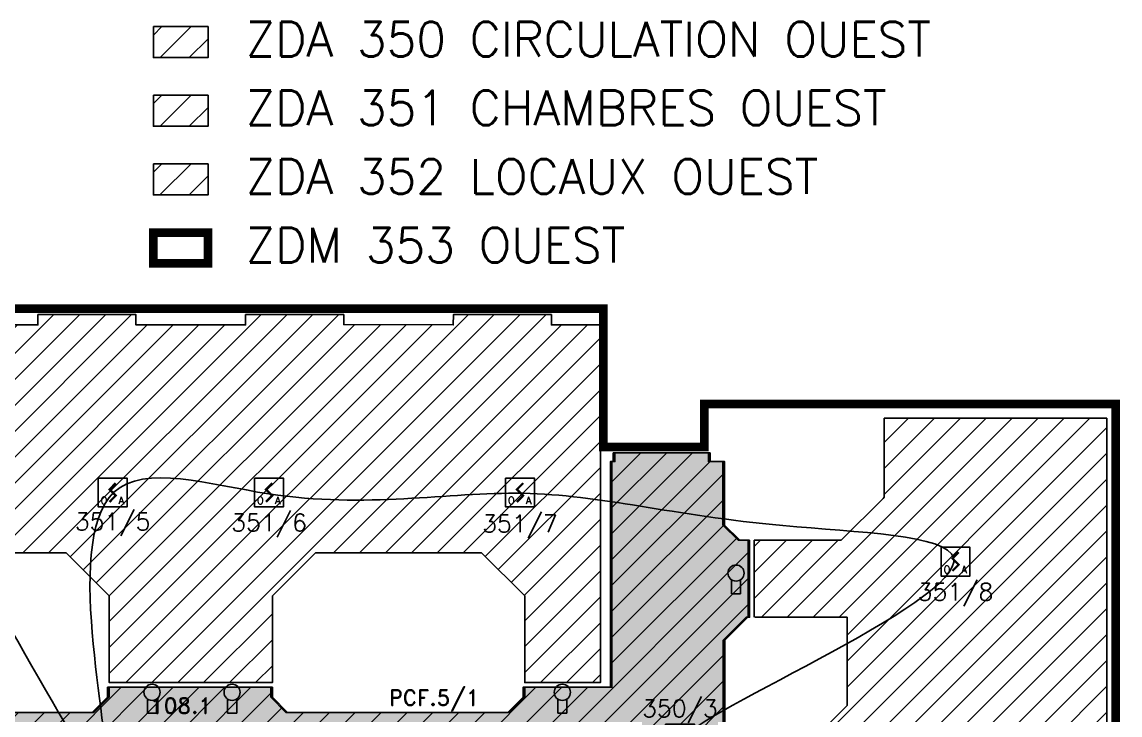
# Model space of a CAD drawing. Header units: millimetres. Extents: x 122.9 to 199.4, y 0.7 to 81.4.
# Drawn here: x 142.69 to 161.72, y 69.39 to 81.41 of the extents above; entities that cross this region are included whole.
import ezdxf
from ezdxf.enums import TextEntityAlignment as Align

# ---------------------------------------------------------------- set-up
doc = ezdxf.new("R2010")
doc.units = ezdxf.units.MM
for name, color, linetype in [('ATEIS MISE EN SECURITE', 7, 'Continuous'), ('ATEIS ZONES MES', 7, 'Continuous'), ('JCC-ADRESSAGE', 6, 'Continuous'), ('JCC-FILERIE SDI', 6, 'Continuous'), ('JCC-INDICATEUR ACTION', 1, 'Continuous'), ('JCC-LOCAUX', 4, 'Continuous'), ('JCC-OPTIQUE_A', 1, 'Continuous'), ('JCC-ZONING ZDA-ZDM', 5, 'Continuous')]:
    doc.layers.add(name, color=color, linetype=linetype)
doc.styles.add('HELVL', font='ROMAND.SHX')
doc.styles.add('LOCAUX', font='romans.shx', dxfattribs={"width": 0.75})
doc.styles.get("Standard").update_dxf_attribs({"font": 'romans.shx'})
doc.styles.add('TEXTE', font='romans.shx')
pattern_1 = [(45, (130.7682, 5.9324), (-0.2245064, 0.2245064), [])]

# ---------------------------------------------------------------- blocks, each defined once
blk = doc.blocks.new('optique_a')
at = {"layer": 'JCC-OPTIQUE_A', "color": 0}
blk.add_lwpolyline([(-2.5, 2.5), (2.5, 2.5), (2.5, -2.5), (-2.5, -2.5)], close=True, dxfattribs=at)
at = {"layer": 'JCC-OPTIQUE_A', "color": 0, "const_width": 0.385}
blk.add_lwpolyline([(0.54, 1.63), (-0.54, 0.54), (0.54, -0.54), (-0.54, -1.63)], dxfattribs=at)
at = {"layer": 'JCC-ADRESSAGE', "style": 'TEXTE'}
blk.add_attdef('ADRESSE', text='', height=3, dxfattribs=at).set_placement((0, 5), align=Align.MIDDLE)
at = {"layer": 'JCC-LOCAUX', "style": 'LOCAUX', "width": 0.85, "flags": 8}
for p in [(0, 13.75), (0, 11.25), (0, 8.75)]:
    blk.add_attdef('PIECE', text='', height=1.75, dxfattribs=at).set_placement(p, align=Align.MIDDLE)
at = {"layer": 'JCC-OPTIQUE_A', "color": 0}
for s, p in [('O', (-1.5, -2)), ('A', (1.5, -2))]:
    blk.add_text(s, height=1.25, dxfattribs=at).set_placement(p, align=Align.CENTER)
blk = doc.blocks.new('indicateur action')
at = {"layer": 'JCC-INDICATEUR ACTION'}
blk.add_hatch(color=0, dxfattribs=at).paths.add_polyline_path([(0.8, -0.05, -0.315344), (-0.8, -0.05), (-0.8, -2.5), (0.8, -2.5)])
at = {"layer": 'JCC-INDICATEUR ACTION', "color": 0}
for p, q in [((-0.8, -0.05), (-0.8, -2.5)), ((0.8, -0.05), (0.8, -2.5)), ((0.8, -2.5), (-0.8, -2.5))]:
    blk.add_line(p, q, dxfattribs=at)
blk.add_circle((0, 1.1), 1.4, dxfattribs=at)
at = {"layer": 'JCC-ADRESSAGE', "style": 'TEXTE'}
blk.add_attdef('ADRESSE', text='', height=3, dxfattribs=at).set_placement((0, 5), align=Align.MIDDLE)
at = {"layer": 'JCC-LOCAUX', "lineweight": 0, "style": 'LOCAUX', "width": 0.75, "flags": 8}
for p in [(0, 13.75), (0, 11.25), (0, 8.75)]:
    blk.add_attdef('PIECE', text='', height=1.75, dxfattribs=at).set_placement(p, align=Align.MIDDLE)

msp = doc.modelspace()

# ---------------------------------------------------------------- hatches: boundary and pattern name
at = {"layer": 'ATEIS ZONES MES'}
h = msp.add_hatch(dxfattribs=at)
h.set_pattern_fill('DOTS', color=5, scale=0.1, style=0)
h.set_pattern_definition([(0, (186.90556, 5.93238), (0.079375, 0.15875), [0, -0.15875])])
edge = h.paths.add_edge_path()
edge.add_line((155.276, 72.416), (155.276, 71.082))
edge.add_line((155.276, 71.082), (155.245, 71.082))
edge.add_line((155.245, 71.082), (154.845, 70.682))
edge.add_line((154.845, 70.682), (154.845, 70.213))
edge.add_line((154.845, 70.213), (154.845, 69.152))
edge.add_line((154.845, 69.152), (155.197, 68.8))
edge.add_line((155.197, 68.8), (155.295, 68.8))
edge.add_line((155.295, 68.8), (155.295, 66.065))
edge.add_line((155.295, 66.065), (155.197, 66.065))
edge.add_line((155.197, 66.065), (154.834, 65.707))
edge.add_line((154.834, 65.707), (154.839, 64.563))
edge.add_line((154.839, 64.563), (154.839, 62.033))
edge.add_line((154.839, 62.033), (155.289, 61.583))
edge.add_line((155.289, 61.583), (155.289, 58.963))
edge.add_line((155.289, 58.963), (154.839, 58.513))
edge.add_line((154.839, 58.513), (154.839, 55.102))
edge.add_line((154.839, 55.102), (155.289, 54.652))
edge.add_line((155.289, 54.652), (155.289, 53.432))
edge.add_line((155.289, 53.432), (149.539, 53.432))
edge.add_line((149.539, 53.432), (149.539, 54.982))
edge.add_line((149.539, 54.982), (153.039, 54.982))
edge.add_line((153.039, 54.982), (153.04, 57.7))
edge.add_line((153.04, 57.7), (153.039, 60.395))
edge.add_line((153.039, 60.395), (153.04, 67.682))
edge.add_line((153.04, 67.682), (145.09, 67.682))
edge.add_line((145.09, 67.682), (145.09, 60.582))
edge.add_line((145.09, 60.582), (145.09, 58.367))
edge.add_line((145.09, 58.367), (144.804, 58.367))
edge.add_line((144.804, 58.367), (143.172, 58.367))
edge.add_line((143.172, 58.367), (143.14, 58.367))
edge.add_line((143.14, 58.367), (143.09, 58.367))
edge.add_line((143.09, 58.367), (143.09, 58.513))
edge.add_line((143.09, 58.513), (142.64, 58.962))
edge.add_line((142.64, 58.962), (142.64, 61.502))
edge.add_line((142.64, 61.502), (143.09, 61.952))
edge.add_line((143.09, 61.952), (143.09, 65.613))
edge.add_line((143.09, 65.613), (142.64, 66.063))
edge.add_line((142.64, 66.063), (142.64, 67.482))
edge.add_line((142.64, 67.482), (139.24, 67.482))
edge.add_line((139.24, 67.482), (139.24, 67.532))
edge.add_line((139.24, 67.532), (139.09, 67.532))
edge.add_line((139.09, 67.532), (139.09, 69.182))
edge.add_line((139.09, 69.182), (139.24, 69.182))
edge.add_line((139.24, 69.182), (139.24, 69.432))
edge.add_line((139.24, 69.432), (140.341, 69.432))
edge.add_line((140.341, 69.432), (140.606, 69.698))
edge.add_line((140.606, 69.698), (140.606, 69.869))
edge.add_line((140.606, 69.869), (141.94, 69.869))
edge.add_line((141.94, 69.869), (141.94, 69.832))
edge.add_line((141.94, 69.832), (142.34, 69.432))
edge.add_line((142.34, 69.432), (143.911, 69.432))
edge.add_line((143.911, 69.432), (144.176, 69.698))
edge.add_line((144.176, 69.698), (144.176, 69.868))
edge.add_line((144.176, 69.868), (147.003, 69.868))
edge.add_line((147.003, 69.868), (147.003, 69.698))
edge.add_line((147.003, 69.698), (147.268, 69.432))
edge.add_line((147.268, 69.432), (151.111, 69.432))
edge.add_line((151.111, 69.432), (151.376, 69.698))
edge.add_line((151.376, 69.698), (151.376, 69.868))
edge.add_line((151.376, 69.868), (152.89, 69.868))
edge.add_line((152.89, 69.868), (152.89, 73.782))
edge.add_line((152.89, 73.782), (152.94, 73.782))
edge.add_line((152.94, 73.782), (152.94, 73.932))
edge.add_line((152.94, 73.932), (154.59, 73.932))
edge.add_line((154.59, 73.932), (154.59, 73.782))
edge.add_line((154.59, 73.782), (154.84, 73.782))
edge.add_line((154.84, 73.782), (154.84, 72.681))
edge.add_line((154.84, 72.681), (155.105, 72.416))
edge.add_line((155.105, 72.416), (155.276, 72.416))
at = {"layer": 'JCC-ZONING ZDA-ZDM'}
h = msp.add_hatch(dxfattribs=at)
h.set_pattern_fill('ANSI31', color=6, scale=0.1125, style=0)
h.set_pattern_definition([(45, (95.85102, -20.47545), (-0.2525697, 0.2525697), [])])
h.paths.add_polyline_path([(144.971, 81.325), (145.917, 81.325), (145.917, 80.788), (144.971, 80.788)])
h = msp.add_hatch(dxfattribs=at)
h.set_pattern_fill('ANSI31', color=256, scale=0.1125, style=0)
h.set_pattern_definition([(45, (95.85102, -21.66573), (-0.2525697, 0.2525697), [])])
h.paths.add_polyline_path([(144.971, 80.135), (145.917, 80.135), (145.917, 79.598), (144.971, 79.598)])
h = msp.add_hatch(dxfattribs=at)
h.set_pattern_fill('ANSI31', color=1, scale=0.1125, style=0)
h.set_pattern_definition([(45, (95.85102, -22.856), (-0.2525697, 0.2525697), [])])
h.paths.add_polyline_path([(144.971, 78.945), (145.917, 78.945), (145.917, 78.407), (144.971, 78.407)])
h = msp.add_hatch(dxfattribs=at)
h.set_pattern_fill('ANSI31', color=256, scale=0.1, style=0)
h.set_pattern_definition(pattern_1)
edge = h.paths.add_edge_path()
edge.add_line((138.518, 76.152), (139.368, 76.152))
edge.add_line((139.368, 76.152), (139.368, 76.332))
edge.add_line((139.368, 76.332), (141.068, 76.332))
edge.add_line((141.068, 76.332), (141.068, 76.152))
edge.add_line((141.068, 76.152), (142.969, 76.152))
edge.add_line((142.969, 76.152), (142.969, 76.332))
edge.add_line((142.969, 76.332), (144.668, 76.332))
edge.add_line((144.668, 76.332), (144.668, 76.152))
edge.add_line((144.668, 76.152), (146.568, 76.152))
edge.add_line((146.568, 76.152), (146.568, 76.332))
edge.add_line((146.568, 76.332), (148.218, 76.332))
edge.add_line((148.218, 76.332), (148.268, 76.332))
edge.add_line((148.268, 76.332), (148.268, 76.156))
edge.add_line((148.268, 76.156), (150.168, 76.152))
edge.add_line((150.168, 76.152), (150.169, 76.332))
edge.add_line((150.169, 76.332), (151.868, 76.332))
edge.add_line((151.868, 76.332), (151.868, 76.152))
edge.add_line((151.868, 76.152), (152.718, 76.152))
edge.add_line((152.718, 76.152), (152.718, 69.949))
edge.add_line((152.718, 69.949), (151.405, 69.948))
edge.add_line((151.405, 69.948), (151.405, 71.452))
edge.add_line((151.405, 71.452), (150.656, 72.201))
edge.add_line((150.656, 72.201), (147.78, 72.201))
edge.add_line((147.78, 72.201), (147.032, 71.452))
edge.add_line((147.032, 71.452), (147.032, 69.948))
edge.add_line((147.032, 69.948), (144.205, 69.948))
edge.add_line((144.205, 69.948), (144.205, 71.452))
edge.add_line((144.205, 71.452), (143.456, 72.201))
edge.add_line((143.456, 72.201), (141.968, 72.201))
edge.add_line((141.968, 72.201), (141.968, 69.949))
edge.add_line((141.968, 69.949), (140.635, 69.949))
edge.add_line((140.635, 69.949), (140.635, 71.452))
edge.add_line((140.635, 71.452), (139.886, 72.201))
edge.add_line((139.886, 72.201), (138.518, 72.201))
edge.add_line((138.518, 72.201), (138.518, 76.152))
h = msp.add_hatch(dxfattribs=at)
h.set_pattern_fill('ANSI31', color=256, scale=0.1, style=0)
h.set_pattern_definition(pattern_1)
edge = h.paths.add_edge_path()
edge.add_line((155.384, 71.082), (155.384, 72.416))
edge.add_line((155.384, 72.416), (156.834, 72.416))
edge.add_line((156.834, 72.416), (156.888, 72.416))
edge.add_line((156.888, 72.416), (157.616, 73.143))
edge.add_line((157.616, 73.143), (157.637, 73.165))
edge.add_line((157.637, 73.165), (157.637, 74.532))
edge.add_line((157.637, 74.532), (161.493, 74.532))
edge.add_line((161.493, 74.532), (161.493, 53.432))
edge.add_line((161.493, 53.432), (155.398, 53.432))
edge.add_line((155.398, 53.432), (155.398, 54.652))
edge.add_line((155.398, 54.652), (155.818, 54.652))
edge.add_line((155.818, 54.652), (156.548, 55.382))
edge.add_line((156.548, 55.382), (156.548, 58.233))
edge.add_line((156.548, 58.233), (155.818, 58.963))
edge.add_line((155.818, 58.963), (155.398, 58.963))
edge.add_line((155.398, 58.963), (155.418, 61.583))
edge.add_line((155.418, 61.583), (155.818, 61.583))
edge.add_line((155.818, 61.583), (156.548, 62.313))
edge.add_line((156.548, 62.313), (156.548, 63.733))
edge.add_line((156.548, 63.733), (156.988, 63.733))
edge.add_line((156.988, 63.733), (156.991, 63.833))
edge.add_line((156.991, 63.833), (156.991, 65.316))
edge.add_line((156.991, 65.316), (156.242, 66.065))
edge.add_line((156.242, 66.065), (155.404, 66.065))
edge.add_line((155.404, 66.065), (155.404, 68.8))
edge.add_line((155.404, 68.8), (156.242, 68.8))
edge.add_line((156.242, 68.8), (156.991, 69.549))
edge.add_line((156.991, 69.549), (156.991, 70.982))
edge.add_line((156.991, 70.982), (156.991, 71.082))
edge.add_line((156.991, 71.082), (155.392, 71.082))
h = msp.add_hatch(dxfattribs=at)
h.set_pattern_fill('ANSI31', color=6, scale=0.1, style=0)
h.set_pattern_definition(pattern_1)
edge = h.paths.add_edge_path()
edge.add_line((155.304, 72.416), (155.304, 71.082))
edge.add_line((155.304, 71.082), (155.274, 71.082))
edge.add_line((155.274, 71.082), (154.874, 70.682))
edge.add_line((154.874, 70.682), (154.874, 70.213))
edge.add_line((154.874, 70.213), (154.874, 69.152))
edge.add_line((154.874, 69.152), (155.226, 68.8))
edge.add_line((155.226, 68.8), (155.324, 68.8))
edge.add_line((155.324, 68.8), (155.324, 66.065))
edge.add_line((155.324, 66.065), (155.226, 66.065))
edge.add_line((155.226, 66.065), (154.863, 65.707))
edge.add_line((154.863, 65.707), (154.868, 64.563))
edge.add_line((154.868, 64.563), (154.868, 62.033))
edge.add_line((154.868, 62.033), (155.318, 61.583))
edge.add_line((155.318, 61.583), (155.318, 58.963))
edge.add_line((155.318, 58.963), (154.868, 58.513))
edge.add_line((154.868, 58.513), (154.868, 55.102))
edge.add_line((154.868, 55.102), (155.318, 54.652))
edge.add_line((155.318, 54.652), (155.318, 53.432))
edge.add_line((155.318, 53.432), (149.568, 53.432))
edge.add_line((149.568, 53.432), (149.568, 54.982))
edge.add_line((149.568, 54.982), (153.068, 54.982))
edge.add_line((153.068, 54.982), (153.068, 57.7))
edge.add_line((153.068, 57.7), (153.068, 60.395))
edge.add_line((153.068, 60.395), (153.068, 67.682))
edge.add_line((153.068, 67.682), (145.118, 67.682))
edge.add_line((145.118, 67.682), (145.118, 60.582))
edge.add_line((145.118, 60.582), (145.118, 58.367))
edge.add_line((145.118, 58.367), (144.833, 58.367))
edge.add_line((144.833, 58.367), (143.201, 58.367))
edge.add_line((143.201, 58.367), (143.168, 58.367))
edge.add_line((143.168, 58.367), (143.118, 58.367))
edge.add_line((143.118, 58.367), (143.118, 58.513))
edge.add_line((143.118, 58.513), (142.668, 58.962))
edge.add_line((142.668, 58.962), (142.669, 61.502))
edge.add_line((142.669, 61.502), (143.118, 61.952))
edge.add_line((143.118, 61.952), (143.118, 65.613))
edge.add_line((143.118, 65.613), (142.668, 66.063))
edge.add_line((142.668, 66.063), (142.668, 67.482))
edge.add_line((142.668, 67.482), (139.268, 67.482))
edge.add_line((139.268, 67.482), (139.268, 67.532))
edge.add_line((139.268, 67.532), (139.118, 67.532))
edge.add_line((139.118, 67.532), (139.118, 69.182))
edge.add_line((139.118, 69.182), (139.268, 69.182))
edge.add_line((139.268, 69.182), (139.268, 69.432))
edge.add_line((139.268, 69.432), (140.369, 69.432))
edge.add_line((140.369, 69.432), (140.635, 69.698))
edge.add_line((140.635, 69.698), (140.635, 69.869))
edge.add_line((140.635, 69.869), (141.968, 69.869))
edge.add_line((141.968, 69.869), (141.968, 69.832))
edge.add_line((141.968, 69.832), (142.368, 69.432))
edge.add_line((142.368, 69.432), (143.94, 69.432))
edge.add_line((143.94, 69.432), (144.205, 69.698))
edge.add_line((144.205, 69.698), (144.205, 69.868))
edge.add_line((144.205, 69.868), (147.032, 69.868))
edge.add_line((147.032, 69.868), (147.032, 69.698))
edge.add_line((147.032, 69.698), (147.297, 69.432))
edge.add_line((147.297, 69.432), (151.139, 69.432))
edge.add_line((151.139, 69.432), (151.405, 69.698))
edge.add_line((151.405, 69.698), (151.405, 69.868))
edge.add_line((151.405, 69.868), (152.918, 69.868))
edge.add_line((152.918, 69.868), (152.918, 73.782))
edge.add_line((152.918, 73.782), (152.968, 73.782))
edge.add_line((152.968, 73.782), (152.968, 73.932))
edge.add_line((152.968, 73.932), (154.618, 73.932))
edge.add_line((154.618, 73.932), (154.618, 73.782))
edge.add_line((154.618, 73.782), (154.868, 73.782))
edge.add_line((154.868, 73.782), (154.868, 72.681))
edge.add_line((154.868, 72.681), (155.134, 72.416))
edge.add_line((155.134, 72.416), (155.304, 72.416))

# ---------------------------------------------------------------- linework, layer by layer
at = {"layer": 'ATEIS ZONES MES', "color": 5}
for points in [[(142.34, 69.432), (143.911, 69.432), (143.911, 69.432), (144.176, 69.698), (144.176, 69.868), (147.003, 69.868), (147.003, 69.698), (147.268, 69.432), (151.111, 69.432), (151.376, 69.698), (151.376, 69.868), (152.89, 69.868), (152.89, 73.782), (152.94, 73.782), (152.94, 73.932), (154.59, 73.932), (154.59, 73.782), (154.84, 73.782), (154.84, 72.681), (155.105, 72.416), (155.276, 72.416)], [(155.276, 72.416), (155.276, 71.082), (155.245, 71.082), (154.845, 70.682), (154.845, 70.213), (154.845, 69.152)]]:
    msp.add_lwpolyline(points, dxfattribs=at)
at = {"layer": 'JCC-FILERIE SDI', "color": 4, "start_tangent": (0, -1), "end_tangent": (1, 0)}
msp.add_spline([(151.839, 66.67), (151.662, 64.882), (153.429, 61.77), (151.004, 58.99), (150.977, 56.422), (150.624, 54.215), (153.495, 54.436), (157.139, 54.414), (158.663, 54.466), (154.18, 58.939), (158.825, 59.026), (158.896, 61.402), (158.853, 66.152), (158.838, 68.562), (154.135, 68.926), (158.838, 72.112), (155.88, 72.671), (151.372, 73.231), (146.97, 73.222), (144.287, 73.249), (144.105, 68.443), (140.876, 73.177), (140.439, 66.147), (140.527, 61.545), (140.438, 59.007), (143.84, 60.464), (144.701, 60.376), (145.818, 63.851), (146.181, 66.075), (144.9, 67.046), (145.099, 68.282), (147.97, 67.274), (148.677, 67.421)], degree=3, dxfattribs=at)
at = {"layer": 'JCC-ZONING ZDA-ZDM', "color": 6}
msp.add_lwpolyline([(144.971, 81.325), (145.917, 81.325), (145.917, 80.788), (144.971, 80.788)], close=True, dxfattribs=at)
at = {"layer": 'JCC-ZONING ZDA-ZDM'}
msp.add_lwpolyline([(144.971, 80.135), (145.917, 80.135), (145.917, 79.598), (144.971, 79.598)], close=True, dxfattribs=at)
at = {"layer": 'JCC-ZONING ZDA-ZDM', "color": 1}
msp.add_lwpolyline([(144.971, 78.945), (145.917, 78.945), (145.917, 78.407), (144.971, 78.407)], close=True, dxfattribs=at)
at = {"layer": 'JCC-ZONING ZDA-ZDM', "color": 31, "const_width": 0.15}
msp.add_lwpolyline([(144.971, 77.754), (145.917, 77.754), (145.917, 77.217), (144.971, 77.217)], close=True, dxfattribs=at)
msp.add_lwpolyline([(149.468, 53.432), (149.468, 55.202), (145.038, 55.202), (145.038, 58.525), (142.738, 58.525), (142.738, 56.988), (137.843, 56.988), (137.843, 67.482), (138.868, 67.482), (138.868, 69.232), (138.168, 69.232), (138.168, 76.432), (152.768, 76.432), (152.768, 74.032), (154.518, 74.032), (154.518, 74.782), (161.648, 74.782), (161.648, 53.352), (149.468, 53.352), (149.468, 53.432)], dxfattribs=at)
at = {"layer": 'JCC-ZONING ZDA-ZDM'}
for points in [[(141.068, 76.152), (142.969, 76.152), (142.969, 76.332), (144.668, 76.332), (144.668, 76.152), (146.568, 76.152), (146.568, 76.332), (148.218, 76.332), (148.268, 76.332), (148.268, 76.156), (150.168, 76.152), (150.169, 76.332), (151.868, 76.332), (151.868, 76.152), (152.718, 76.152), (152.718, 69.949), (151.405, 69.948), (151.405, 71.452), (150.656, 72.201), (147.78, 72.201), (147.032, 71.452), (147.032, 69.948), (144.205, 69.948), (144.205, 71.452), (143.456, 72.201), (141.968, 72.201)], [(155.384, 71.082), (155.384, 72.416), (156.834, 72.416), (156.888, 72.416), (157.616, 73.143), (157.637, 73.165), (157.637, 74.532), (161.493, 74.532), (161.493, 53.432)], [(156.242, 68.8), (156.991, 69.549), (156.991, 70.982), (156.991, 71.082), (155.392, 71.082)]]:
    msp.add_lwpolyline(points, dxfattribs=at)
at = {"layer": 'JCC-ZONING ZDA-ZDM', "color": 6}
for points in [[(142.368, 69.432), (143.94, 69.432), (143.94, 69.432), (144.205, 69.698), (144.205, 69.868), (147.032, 69.868), (147.032, 69.698), (147.297, 69.432), (151.139, 69.432), (151.405, 69.698), (151.405, 69.868), (152.918, 69.868), (152.918, 73.782), (152.968, 73.782), (152.968, 73.932), (154.618, 73.932), (154.618, 73.782), (154.868, 73.782), (154.868, 72.681), (155.134, 72.416), (155.304, 72.416)], [(155.304, 72.416), (155.304, 71.082), (155.274, 71.082), (154.874, 70.682), (154.874, 70.213), (154.874, 69.152)]]:
    msp.add_lwpolyline(points, dxfattribs=at)

# ---------------------------------------------------------------- block references
at = {"layer": 'JCC-INDICATEUR ACTION', "lineweight": 0, "xscale": 0.1000000000000014, "yscale": 0.1000000000000014}
for p in [(155.068, 71.738), (144.947, 69.67), (146.334, 69.67), (152.057, 69.67)]:
    msp.add_blockref('indicateur action', p, dxfattribs=at)
at = {"layer": 'JCC-OPTIQUE_A', "lineweight": 0}
ref = msp.add_blockref('optique_a', (144.264, 73.245), dxfattribs=dict(at, xscale=0.1000000000000014, yscale=0.1000000000000014))
ref.add_attrib('ADRESSE', '351/5', dxfattribs={"layer": 'JCC-ADRESSAGE', "height": 0.3, "style": 'TEXTE'}).set_placement((144.264, 72.72), align=Align.MIDDLE)
ref = msp.add_blockref('optique_a', (146.975, 73.245), dxfattribs=dict(at, xscale=0.1000000000000014, yscale=0.1000000000000014))
ref.add_attrib('ADRESSE', '351/6', dxfattribs={"layer": 'JCC-ADRESSAGE', "height": 0.3, "style": 'TEXTE'}).set_placement((146.975, 72.702), align=Align.MIDDLE)
ref = msp.add_blockref('optique_a', (151.324, 73.245), dxfattribs=dict(at, xscale=0.1000000000000014, yscale=0.1000000000000014))
ref.add_attrib('ADRESSE', '351/7', dxfattribs={"layer": 'JCC-ADRESSAGE', "height": 0.3, "style": 'TEXTE'}).set_placement((151.324, 72.684), align=Align.MIDDLE)
ref = msp.add_blockref('optique_a', (158.872, 72.047), dxfattribs=dict(at, xscale=0.1000000000000014, yscale=0.1000000000000014))
ref.add_attrib('ADRESSE', '351/8', dxfattribs={"layer": 'JCC-ADRESSAGE', "height": 0.3, "style": 'TEXTE'}).set_placement((158.872, 71.501), align=Align.MIDDLE)
at = {"layer": 'JCC-OPTIQUE_A', "lineweight": 0, "xscale": 0.09999999999999432, "yscale": 0.09999999999999432}
msp.add_blockref('optique_a', (154.096, 68.979), dxfattribs=at).add_auto_attribs({'ADRESSE': '350/3'})

# ---------------------------------------------------------------- texts
at = {"layer": 'ATEIS MISE EN SECURITE', "color": 0, "style": 'HELVL'}
for s, p in [('PCF.5/1', (149.056, 69.549)), ('108.1', (144.915, 69.411))]:
    msp.add_text(s, height=0.2749, dxfattribs=at).set_placement(p)
at = {"layer": 'JCC-ZONING ZDA-ZDM', "color": 6, "insert": (146.569, 81.406), "char_height": 0.6, "width": 36.28972, "attachment_point": 1}
msp.add_mtext('ZDA 350 CIRCULATION OUEST', dxfattribs=at)
at = {"layer": 'JCC-ZONING ZDA-ZDM', "insert": (146.569, 80.215), "char_height": 0.6, "width": 21.14522, "attachment_point": 1}
msp.add_mtext('ZDA 351 CHAMBRES OUEST', dxfattribs=at)
at = {"layer": 'JCC-ZONING ZDA-ZDM', "color": 1, "insert": (146.569, 79.025), "char_height": 0.6, "width": 18.5478, "attachment_point": 1}
msp.add_mtext('ZDA 352 LOCAUX OUEST', dxfattribs=at)
at = {"layer": 'JCC-ZONING ZDA-ZDM', "color": 31, "insert": (146.569, 77.835), "char_height": 0.6, "width": 11.4333, "attachment_point": 1}
msp.add_mtext('ZDM 353 OUEST', dxfattribs=at)

doc.saveas('drawing.dxf')
